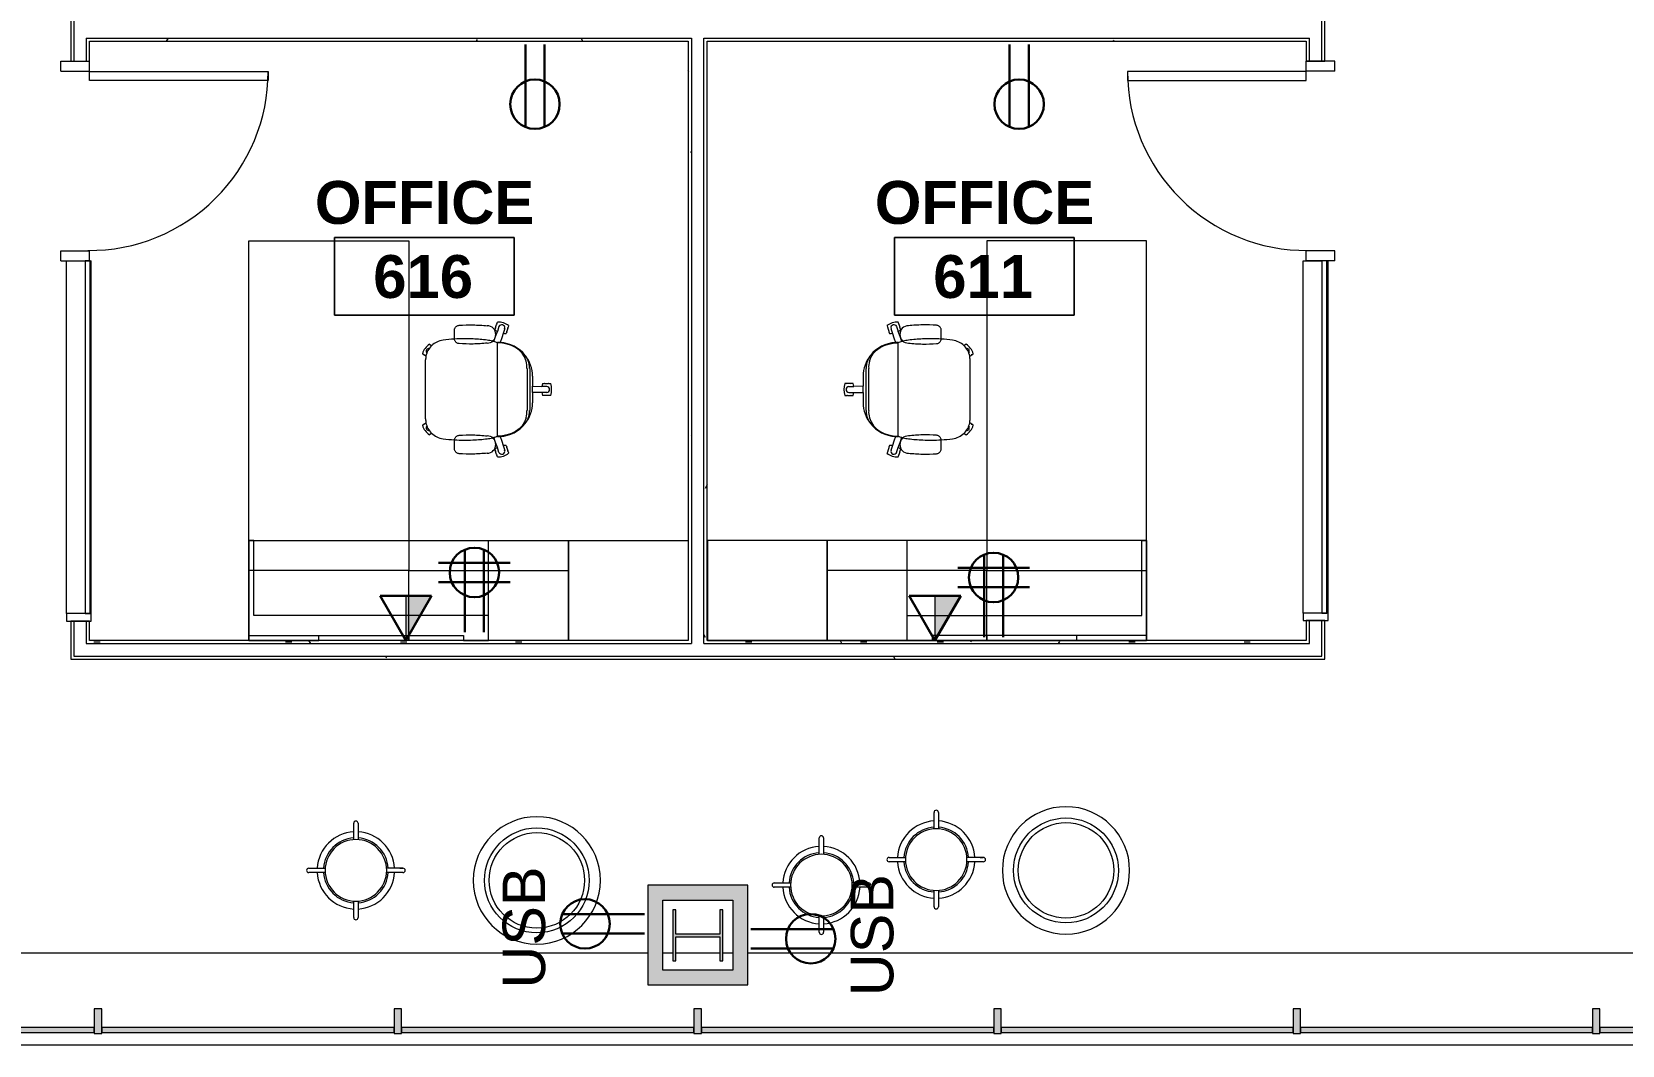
# Model space of a CAD drawing. Header units: inches. Extents: x -1180 to 2011, y -268 to 2143.
# Drawn here: x -911 to -592.4, y 717.9 to 920.9 of the extents above; entities that cross this region are included whole.
import ezdxf

# ---------------------------------------------------------------- set-up
doc = ezdxf.new("R2010")
doc.units = ezdxf.units.IN
doc.header["$MEASUREMENT"] = 0
for name, color, linetype, lineweight in [('A-ANNO-NOTE', 131, 'Continuous', 13), ('A-AREA-IDEN', 2, 'Continuous', 9), ('A-DOOR', 31, 'Continuous', 13), ('A-DOOR-FRAM', 31, 'Continuous', 20), ('A-GLAZ-CURT', 52, 'Continuous', 9), ('A-GLAZ-CWMG', 51, 'Continuous', 13), ('A-WALL', 113, 'Continuous', 13), ('A-WALL-PATT', 111, 'Continuous', 13), ('I-FURN', 30, 'Continuous', 9), ('I-WALL', 2, 'Continuous', 13), ('S-COLS', 52, 'Continuous', 13)]:
    doc.layers.add(name, color=color, linetype=linetype, lineweight=lineweight)
doc.styles.add('Swis721 Lt BT', font='swissl.ttf', dxfattribs={"height": 8.514638})
doc.styles.add('Swis721 Lt BT_B', font='', dxfattribs={"height": 8.583975})
doc.styles.get('Swis721 Lt BT_B').set_extended_font_data('Swis721 Lt BT', bold=True)
pattern_1 = [(0, (0, 0), (30.72, 7.68), [1.267, -21.773, 1.267, -21.773, -122.88]), (0, (0, 0), (30.72, 7.68), [-46.08, 1.267, -44.813, 1.267, -21.773, -53.76]), (0, (0, 0), (30.72, 7.68), [-115.2, 1.267, -14.093, 1.267, -37.133]), (120, (11.52, 3.84), (-22.011075, 22.7643), [1.267, -21.773, 1.267, -21.773, -122.88]), (120, (11.52, 3.84), (-22.011075, 22.7643), [-46.08, 1.267, -44.813, 1.267, -21.773, -53.76]), (120, (11.52, 3.84), (-22.011075, 22.7643), [-115.2, 1.267, -14.093, 1.267, -37.133]), (240, (15.36, 19.2), (-8.708925, -30.4443), [1.267, -21.773, 1.267, -21.773, -122.88]), (240, (15.36, 19.2), (-8.708925, -30.4443), [-46.08, 1.267, -44.813, 1.267, -21.773, -53.76]), (240, (15.36, 19.2), (-8.708925, -30.4443), [-115.2, 1.267, -14.093, 1.267, -37.133])]

# ---------------------------------------------------------------- blocks, each defined once
blk = doc.blocks.new('HP-Bearing Pile-Column - HP10X57-5580024-6TH FLOOR POWER _ SIGNAL')
at = {"layer": 'S-COLS', "lineweight": 9}
blk.add_hatch(color=7, dxfattribs=at).paths.add_polyline_path([(-5.1, 5), (-5.1, 4.435), (-0.2825, 4.435), (-0.2825, -4.435), (-5.1, -4.435), (-5.1, -5), (5.1, -5), (5.1, -4.435), (0.2825, -4.435), (0.2825, 4.435), (5.1, 4.435), (5.1, 5), (-4.9623, 5)], flags=0)
at = {"layer": 'S-COLS', "color": 8, "lineweight": 20}
for p, q in [((5.1, 5), (-5.1, 5)), ((-5.1, 5), (-5.1, 4.435)), ((-5.1, 4.435), (-0.2825, 4.435)), ((-0.2825, 4.435), (-0.2825, -4.435)), ((0.2825, -4.435), (0.2825, 4.435)), ((0.2825, 4.435), (5.1, 4.435)), ((5.1, 4.435), (5.1, 5)), ((-0.2825, -4.435), (-5.1, -4.435)), ((-5.1, -4.435), (-5.1, -5)), ((-5.1, -5), (5.1, -5)), ((5.1, -4.435), (0.2825, -4.435)), ((5.1, -5), (5.1, -4.435))]:
    blk.add_line(p, q, dxfattribs=at)
blk = doc.blocks.new('System Panel - Glazed-5268264-6TH FLOOR POWER _ SIGNAL')
at = {"layer": 'A-GLAZ-CURT'}
blk.add_hatch(color=7, dxfattribs=at).paths.add_polyline_path([(28.04, 1.75), (-29.22, 1.75), (-29.22, 0.75), (29.22, 0.75), (29.22, 1.75)], flags=0)
at = {"layer": 'A-GLAZ-CURT', "color": 8, "lineweight": 20}
for p, q in [((29.22, 1.75), (-29.22, 1.75)), ((-29.22, 1.75), (-29.22, 0.75)), ((-29.22, 0.75), (29.22, 0.75)), ((29.22, 0.75), (29.22, 1.75))]:
    blk.add_line(p, q, dxfattribs=at)
blk = doc.blocks.new('System Panel - Glazed-5268265-6TH FLOOR POWER _ SIGNAL')
at = {"layer": 'A-GLAZ-CURT'}
blk.add_hatch(color=7, dxfattribs=at).paths.add_polyline_path([(-29.28, 1.75), (-29.28, 0.75), (29.28, 0.75), (29.28, 1.75)], flags=0)
at = {"layer": 'A-GLAZ-CURT', "color": 8, "lineweight": 20}
for p, q in [((29.28, 1.75), (-29.28, 1.75)), ((-29.28, 1.75), (-29.28, 0.75)), ((-29.28, 0.75), (29.28, 0.75)), ((29.28, 0.75), (29.28, 1.75))]:
    blk.add_line(p, q, dxfattribs=at)
blk = doc.blocks.new('System Panel - Glazed-5268266-6TH FLOOR POWER _ SIGNAL')
at = {"layer": 'A-GLAZ-CURT'}
blk.add_hatch(color=7, dxfattribs=at).paths.add_polyline_path([(-29.28, 1.75), (-29.28, 0.75), (29.28, 0.75), (29.28, 1.75), (-23.07, 1.75)], flags=0)
at = {"layer": 'A-GLAZ-CURT', "color": 8, "lineweight": 20}
for p, q in [((29.28, 1.75), (-29.28, 1.75)), ((-29.28, 1.75), (-29.28, 0.75)), ((-29.28, 0.75), (29.28, 0.75)), ((29.28, 0.75), (29.28, 1.75))]:
    blk.add_line(p, q, dxfattribs=at)
blk = doc.blocks.new('System Panel - Glazed-5268267-6TH FLOOR POWER _ SIGNAL')
at = {"layer": 'A-GLAZ-CURT'}
blk.add_hatch(color=7, dxfattribs=at).paths.add_polyline_path([(-29.23, 1.75), (-29.23, 0.75), (29.23, 0.75), (29.23, 1.75)], flags=0)
at = {"layer": 'A-GLAZ-CURT', "color": 8, "lineweight": 20}
for p, q in [((29.23, 1.75), (-29.23, 1.75)), ((-29.23, 1.75), (-29.23, 0.75)), ((-29.23, 0.75), (29.23, 0.75)), ((29.23, 0.75), (29.23, 1.75))]:
    blk.add_line(p, q, dxfattribs=at)
blk = doc.blocks.new('Rectangular Mullion - 1_5_ x 2_5_ rectangular-5268262-6TH FLOOR POWER _ SIGNAL')
at = {"layer": 'A-GLAZ-CWMG', "lineweight": 9}
blk.add_hatch(color=7, dxfattribs=at).paths.add_polyline_path([(0.75, -2), (-0.75, -2), (-0.75, 3), (0.75, 3), (0.75, -1.75)], flags=0)
at = {"layer": 'A-GLAZ-CWMG', "color": 8, "lineweight": 20}
for p, q in [((-0.75, 3), (0.75, 3)), ((-0.75, -2), (-0.75, 3)), ((0.75, 3), (0.75, -2)), ((0.75, -2), (-0.75, -2))]:
    blk.add_line(p, q, dxfattribs=at)
blk = doc.blocks.new('System Panel - Glazed-5268268-6TH FLOOR POWER _ SIGNAL')
at = {"layer": 'A-GLAZ-CURT'}
blk.add_hatch(color=7, dxfattribs=at).paths.add_polyline_path([(-29.25, 1.75), (-29.25, 0.75), (29.25, 0.75), (29.25, 1.75)], flags=0)
at = {"layer": 'A-GLAZ-CURT', "color": 8, "lineweight": 20}
for p, q in [((29.25, 1.75), (-29.25, 1.75)), ((-29.25, 1.75), (-29.25, 0.75)), ((-29.25, 0.75), (29.25, 0.75)), ((29.25, 0.75), (29.25, 1.75))]:
    blk.add_line(p, q, dxfattribs=at)
blk = doc.blocks.new('Seating-Small-Teknion-STBB_Qui-R2014 - Small-5047714-6TH FLOOR POWER _ SIGNAL')
at = {"layer": 'I-FURN'}
for radius in [10.5, 9.56]:
    blk.add_circle((0, 0), radius, dxfattribs=at)
for start, end in [(360, 180), (180, 360)]:
    blk.add_arc((0, 0), 12.75, start, end, dxfattribs=at)
blk = doc.blocks.new('Single Flush - OTJ_SOLIDFLUSH_ALUM-5011040-6TH FLOOR POWER _ SIGNAL')
at = {"layer": 'A-DOOR', "lineweight": 20}
for p, q in [((16.15625, -1.875), (17.90625, -1.875)), ((16.15625, -37.6875), (16.15625, -1.875)), ((17.90625, -1.875), (17.90625, -37.6875)), ((17.90625, -37.6875), (16.15625, -37.6875))]:
    blk.add_line(p, q, dxfattribs=at)
at = {"layer": 'A-DOOR', "lineweight": 9}
blk.add_arc((17.90625, -1.875), 35.8125, 179.5, 270, dxfattribs=at)
at = {"layer": 'A-DOOR-FRAM'}
for p, q in [((-20, 3.875), (-20, -1.875)), ((-20, 3.875), (-18, 3.875)), ((-18, 3.875), (-18, -1.875)), ((18.000004, 3.875), (18.000004, -1.875)), ((18.000004, 3.875), (20.000004, 3.875)), ((20.000004, 3.875), (20.000004, -1.875)), ((-20, -1.875), (-18, -1.875)), ((18.000004, -1.875), (20.000004, -1.875))]:
    blk.add_line(p, q, dxfattribs=at)
blk = doc.blocks.new('Single Flush - OTJ_SOLIDFLUSH_ALUM-5015488-6TH FLOOR POWER _ SIGNAL')
at = {"layer": 'A-DOOR', "lineweight": 20}
for p, q in [((16.15625, 37.6875), (16.15625, 1.875)), ((17.90625, 37.6875), (16.15625, 37.6875)), ((17.90625, 1.875), (17.90625, 37.6875)), ((16.15625, 1.875), (17.90625, 1.875))]:
    blk.add_line(p, q, dxfattribs=at)
at = {"layer": 'A-DOOR', "lineweight": 9}
blk.add_arc((17.90625, 1.875), 35.8125, 90, 180.5, dxfattribs=at)
at = {"layer": 'A-DOOR-FRAM'}
for p, q in [((-20, -3.875), (-20, 1.875)), ((-20, 1.875), (-18, 1.875)), ((-18, -3.875), (-18, 1.875)), ((18.000004, -3.875), (18.000004, 1.875)), ((18.000004, 1.875), (20.000004, 1.875)), ((20.000004, -3.875), (20.000004, 1.875)), ((-20, -3.875), (-18, -3.875)), ((18.000004, -3.875), (20.000004, -3.875))]:
    blk.add_line(p, q, dxfattribs=at)
blk = doc.blocks.new('Table-Teknion-Credenza_Top_for_Freestanding_Storage - CJCT20064-V45-6TH FLOOR POWER _ SIGNAL')
at = {"layer": 'I-FURN'}
for p, q in [((-32, 10), (32, 10)), ((-32, -9), (-32, 10)), ((32, 10), (32, 4)), ((32, 4), (32, -10)), ((-32, -10), (-32, -9)), ((32, -10), (-15.97, -10))]:
    blk.add_line(p, q, dxfattribs=at)
blk = doc.blocks.new('Storage-Teknion-Wall_Panel_Open_Shelves - CJWO3HF1432-V29-6TH FLOOR POWER _ SIGNAL')
at = {"layer": 'I-FURN'}
for p, q in [((-16, 13), (16, 13)), ((-16, -1), (-16, 13)), ((16, 13), (16, -1)), ((16, -1), (-16, -1))]:
    blk.add_line(p, q, dxfattribs=at)
blk = doc.blocks.new('Storage-Teknion-Wall_Panel_Under_Wall_Mount_Storage_Tackable - CJWUT2HF32-V30-6TH FLOOR POWER _ SIGNAL')
at = {"layer": 'I-FURN'}
for p, q in [((-16, 1), (16, 1)), ((-16, 0), (-16, 1)), ((16, 0), (-16, 0)), ((16, 1), (16, 0))]:
    blk.add_line(p, q, dxfattribs=at)
blk = doc.blocks.new('Support-Teknion-Power_Trunk_with_End_Gable - CJPTG292048-V60-6TH FLOOR POWER _ SIGNAL')
at = {"layer": 'I-FURN'}
for p, q in [((-19, 5), (-24, 5)), ((-24, 5), (-24, 0)), ((-19, 4), (-19, 5)), ((10, 4), (-19, 4)), ((24, 5), (10, 5)), ((10, 5), (10, 4)), ((24, 4), (24, 5)), ((24, -9), (24, 4)), ((-24, 0), (-8, 0)), ((-8, 0), (23, 0)), ((23, 0), (23, -9)), ((23, -9), (23, -15)), ((24, -15), (24, -9)), ((23, -15), (24, -15))]:
    blk.add_line(p, q, dxfattribs=at)
blk = doc.blocks.new('Table-Teknion-Run_Off_Fixed_Journal_Leg - CJRF3266-5502741-6TH FLOOR POWER _ SIGNAL')
at = {"layer": 'I-FURN'}
for p, q in [((-33, 16), (33, 16)), ((-33, -16), (-33, 16)), ((33, 16), (33, -16)), ((33, -16), (-33, -16))]:
    blk.add_line(p, q, dxfattribs=at)
blk = doc.blocks.new('Storage-Teknion-Tower_Pedestal_Coat_and_Open_Shelves - CJTPF692024-5502742-6TH FLOOR POWER _ SIGNAL')
at = {"layer": 'I-FURN'}
for p, q in [((-12, 0), (12, 0)), ((-12, -20), (-12, 0)), ((12, 0), (12, -20)), ((12, -20), (-12, -20))]:
    blk.add_line(p, q, dxfattribs=at)
blk = doc.blocks.new('Chair-Teknion-Projek - No Headrest_  Fixed T-Arms-V61-6TH FLOOR POWER _ SIGNAL')
at = {"layer": 'I-FURN'}
for p, q in [((-8.86, 10.18), (-9.08, 10.49)), ((-8.76, 10.04), (-8.79, 10.09)), ((-7.17, 11.87), (-6.95, 11.57)), ((-6.88, 11.48), (-6.65, 11.17)), ((-5.91, 11.24), (5.91, 11.24)), ((6.65, 11.17), (6.88, 11.48)), ((6.95, 11.57), (7.17, 11.87)), ((8.79, 10.09), (8.76, 10.04)), ((9.08, 10.49), (8.86, 10.18)), ((-11.87, 5.48), (-11.02, 5.48)), ((-11.02, 5.48), (-10.17, 5.48)), ((10.17, 5.48), (11.02, 5.48)), ((11.02, 5.48), (11.87, 5.48)), ((-13.51, -3.15), (-13.15, -3.03)), ((-13.04, -2.99), (-12.4, -2.79)), ((-12.59, -3.46), (-11.62, -3.13)), ((-12.29, -2.75), (-11.93, -2.64)), ((-9.39, -3.16), (9.39, -3.16)), ((12.59, -3.46), (11.62, -3.13)), ((11.93, -2.64), (12.29, -2.75)), ((12.4, -2.79), (13.04, -2.99)), ((13.15, -3.03), (13.51, -3.15)), ((-12.42, -5.28), (-12.78, -5.39)), ((-11.67, -5.03), (-12.31, -5.24)), ((-11.24, -4.3), (-12.21, -4.6)), ((-11.2, -4.88), (-11.56, -5)), ((11.56, -5), (11.2, -4.88)), ((12.22, -4.6), (11.24, -4.3)), ((12.31, -5.24), (11.67, -5.03)), ((12.78, -5.39), (12.42, -5.28)), ((4.23, -9.07), (-4.23, -9.07)), ((4.23, -9.61), (-4.23, -9.61)), ((-0.63, -10.17), (-2.65, -10.17)), ((-1.18, -12.54), (-1.18, -12.17)), ((-1.18, -13.33), (-1.18, -12.66)), ((-0.61, -12.02), (-0.63, -10.17)), ((-0.63, -10.17), (0.64, -10.17)), ((-0.6, -13.04), (-0.61, -12.02)), ((0.6, -13.04), (0.61, -12.02)), ((0.64, -10.17), (0.61, -12.02)), ((2.65, -10.17), (0.64, -10.17)), ((1.18, -12.17), (1.18, -12.54)), ((1.18, -12.66), (1.18, -13.33)), ((-1.18, -13.82), (-1.18, -13.45)), ((1.18, -13.45), (1.18, -13.82))]:
    blk.add_line(p, q, dxfattribs=at)
at = {"layer": 'I-FURN', "flags": 128}
for points in [[(-11.62, -3.13), (-10.6, -2.79), (-9.58, -2.44)], [(9.58, -2.44), (10.6, -2.79), (11.62, -3.13)], [(-9.39, -3.72), (-10.32, -4.01), (-11.24, -4.3)], [(11.24, -4.3), (10.32, -4.01), (9.39, -3.72)]]:
    blk.add_lwpolyline(points, dxfattribs=at)
at = {"layer": 'I-FURN'}
for centre, radius, start, end in [((-5.91, 7.24), 4, 135.4062, 172.7165), ((-6.1, 8.39), 3.64, 107.0766, 144.9234), ((-8.81, 10.22), 0.062, 216, 291.4949), ((-8.74, 10.12), 0.062, 140.5051, 216), ((-5.91, 7.24), 4, 100.7159, 135.4062), ((-7.64, 10.51), 0.6, 53.6044, 182.0177), ((-7, 11.54), 0.062, 320.5051, 36), ((-6.93, 11.44), 0.062, 36, 111.4949), ((-5.91, 7.24), 4, 90, 100.7159), ((5.91, 7.24), 4, 79.2841, 90), ((5.91, 7.24), 4, 44.5938, 79.2841), ((6.93, 11.44), 0.062, 68.5051, 144), ((7, 11.54), 0.062, 144, 219.4949), ((6.1, 8.39), 3.64, 35.0766, 72.9234), ((7.64, 10.51), 0.6, 357.9823, 126.3956), ((5.91, 7.24), 4, 7.2835, 44.5938), ((8.81, 10.22), 0.062, 248.5051, 324), ((8.74, 10.12), 0.062, 324, 39.4949), ((24.63, 3.33), 34.78, 172.7165, 176.4781), ((-24.63, 3.33), 34.78, 3.5219, 7.2835), ((24.63, 3.33), 34.78, 176.4781, 182.5921), ((-24.63, 3.33), 34.78, 357.4079, 3.5219), ((24.25, 3.32), 34.4, 182.6596, 187.3663), ((-24.25, 3.32), 34.4, 352.6337, 357.3404), ((-9.87, -3.21), 3.64, 179.0766, 216.9234), ((-13.13, -3.09), 0.062, 32.5051, 108), ((-13.02, -3.05), 0.062, 108, 183.4949), ((-11.07, -1.13), 1.68, 178.9486, 271.7629), ((-12.38, -2.85), 0.062, 32.5051, 108), ((-12.27, -2.81), 0.062, 108, 183.4949), ((-14.86, -4.83), 3.65, 27.6577, 36.875), ((-10.97, -1.13), 1.68, 268.2371, 1.0513), ((-1.73, -0.04), 8.21, 187.3674, 194.9992), ((-1.73, -0.04), 8.21, 194.9992, 196.9886), ((-5.24, -1.24), 4.5, 195.45, 205.2697), ((-3.3, -3.44), 6.1, 177.3817, 182.6183), ((10.97, -1.13), 1.68, 178.9487, 271.7629), ((5.25, -1.25), 4.49, 334.7208, 344.5595), ((2.64, -3.42), 6.76, 357.298, 2.149), ((1.73, -0.04), 8.21, 343.0114, 345.0008), ((1.73, -0.04), 8.21, 345.0008, 352.6326), ((11.07, -1.13), 1.68, 268.2371, 1.0514), ((14.86, -4.83), 3.65, 143.125, 152.3423), ((12.27, -2.81), 0.062, 356.5051, 72), ((12.38, -2.85), 0.062, 72, 147.4949), ((9.87, -3.21), 3.64, 323.0766, 0.9234), ((13.02, -3.05), 0.062, 356.5051, 72), ((13.13, -3.09), 0.062, 72, 147.4949), ((-12.36, -4.01), 0.6, 112.6052, 284.2997), ((-12.44, -5.22), 0.062, 288, 3.4949), ((-12.33, -5.18), 0.062, 212.5051, 288), ((-11.69, -4.98), 0.062, 288, 3.4949), ((-11.58, -4.94), 0.062, 212.5051, 288), ((-14.86, -4.83), 3.65, 359.125, 8.3423), ((-2.64, -3.42), 6.76, 182.5778, 231.7498), ((2.64, -3.42), 6.76, 308.2502, 357.4222), ((14.86, -4.83), 3.65, 171.6577, 180.875), ((11.58, -4.94), 0.062, 252, 327.4949), ((11.69, -4.98), 0.062, 176.5051, 252), ((12.36, -4.01), 0.6, 256.6052, 67.3948), ((12.33, -5.18), 0.062, 252, 327.4949), ((12.44, -5.22), 0.062, 176.5051, 252), ((-2.65, -3.42), 6.75, 231.7498, 270), ((-4.23, -5.34), 4.26, 232.4396, 249.1668), ((-4.23, -5.34), 4.26, 249.1668, 270), ((-4.46, -4.82), 4.25, 253.6072, 273.1858), ((2.65, -3.42), 6.75, 270, 308.2502), ((4.46, -4.82), 4.25, 266.8142, 286.3928), ((4.23, -5.34), 4.26, 270, 290.8332), ((4.23, -5.34), 4.26, 290.8332, 307.5604), ((0, -15.62), 3.65, 99.6577, 108.875), ((-1.12, -12.54), 0.062, 180, 255.4949), ((-1.12, -12.66), 0.062, 104.5051, 180), ((0, -15.62), 3.65, 71.125, 80.3423), ((1.12, -12.54), 0.062, 284.5051, 0), ((1.12, -12.66), 0.062, 360, 75.4949), ((-1.12, -13.33), 0.062, 180, 255.4949), ((-1.12, -13.45), 0.062, 104.5051, 180), ((0, -10.37), 3.64, 251.0766, 288.9234), ((0, -12.99), 0.6, 184.6052, 355.3948), ((1.12, -13.33), 0.062, 284.5051, 360), ((1.12, -13.45), 0.062, 360, 75.4949)]:
    blk.add_arc(centre, radius, start, end, dxfattribs=at)
for points in [[(-12.75, -1.09), (-12.85, -0.16), (-12.97, 1.72), (-12.93, 3.6), (-12.86, 4.54)], [(-12.86, 4.54), (-12.85, 4.63), (-12.82, 4.79), (-12.71, 5.02), (-12.55, 5.21), (-12.35, 5.36), (-12.12, 5.46), (-11.95, 5.48), (-11.87, 5.48)], [(-10.17, 5.48), (-10.08, 5.48), (-9.92, 5.46), (-9.68, 5.36), (-9.48, 5.21), (-9.32, 5.02), (-9.21, 4.79), (-9.18, 4.63), (-9.18, 4.54)], [(-9.18, 4.54), (-9.11, 3.6), (-9.06, 1.72), (-9.18, -0.16), (-9.29, -1.09)], [(9.29, -1.09), (9.18, -0.16), (9.06, 1.72), (9.11, 3.6), (9.18, 4.54)], [(9.18, 4.54), (9.18, 4.63), (9.21, 4.79), (9.32, 5.02), (9.48, 5.21), (9.68, 5.36), (9.92, 5.46), (10.08, 5.48), (10.17, 5.48)], [(11.87, 5.48), (11.95, 5.48), (12.12, 5.46), (12.35, 5.36), (12.55, 5.21), (12.71, 5.02), (12.82, 4.79), (12.85, 4.63), (12.86, 4.54)], [(12.86, 4.54), (12.93, 3.6), (12.97, 1.72), (12.85, -0.16), (12.75, -1.09)], [(-5.66, -8.9), (-8.07, -8.21), (-9.33, -5.79), (-9.33, -3.16)], [(5.66, -8.9), (8.07, -8.21), (9.33, -5.79), (9.33, -3.16)]]:
    blk.add_open_spline(points, degree=3, dxfattribs=at)
blk = doc.blocks.new('Storage-Teknion-Pedestal_Unfinished_Top_2_High - CJPCSB2016-V33-6TH FLOOR POWER _ SIGNAL')
at = {"layer": 'I-FURN'}
for p, q in [((-8, 0), (8, 0)), ((-8, -6), (-8, 0)), ((8, 0), (8, -6)), ((-8, -20), (-8, -6)), ((8, -6), (8, -20)), ((8, -20), (-8, -20))]:
    blk.add_line(p, q, dxfattribs=at)
blk = doc.blocks.new('Table-Teknion-Credenza_Top_for_Freestanding_Storage - CJCT20064-5487135-6TH FLOOR POWER _ SIGNAL')
at = {"layer": 'I-FURN'}
for p, q in [((32, 10), (-32, 10)), ((-32, 10), (-32, 9)), ((32, -4), (32, 10)), ((-32, 9), (-32, -10)), ((32, -10), (32, -4)), ((-32, -10), (32, -10))]:
    blk.add_line(p, q, dxfattribs=at)
blk = doc.blocks.new('Storage-Teknion-Wall_Panel_Open_Shelves - CJWO3HF1432-5487147-6TH FLOOR POWER _ SIGNAL')
at = {"layer": 'I-FURN'}
for p, q in [((16, 1), (-16, 1)), ((-16, 1), (-16, -13)), ((16, -13), (16, 1)), ((-16, -13), (16, -13))]:
    blk.add_line(p, q, dxfattribs=at)
blk = doc.blocks.new('Storage-Teknion-Wall_Panel_Under_Wall_Mount_Storage_Tackable - CJWUT2HF32-5487149-6TH FLOOR POWER _ SIGNAL')
at = {"layer": 'I-FURN'}
for p, q in [((16, 0), (-16, 0)), ((-16, 0), (-16, -1)), ((-16, -1), (16, -1)), ((16, -1), (16, 0))]:
    blk.add_line(p, q, dxfattribs=at)
blk = doc.blocks.new('Support-Teknion-Power_Trunk_with_End_Gable - CJPTG292048-5487975-6TH FLOOR POWER _ SIGNAL')
at = {"layer": 'I-FURN'}
for p, q in [((23, 15), (24, 15)), ((23, 9), (23, 15)), ((24, 15), (24, 9)), ((23, 0), (23, 9)), ((24, 9), (24, -4)), ((-24, 0), (-8, 0)), ((-24, -5), (-24, 0)), ((-8, 0), (23, 0)), ((-19, -5), (-24, -5)), ((-19, -4), (-19, -5)), ((10, -4), (-19, -4)), ((10, -5), (10, -4)), ((24, -5), (10, -5)), ((24, -4), (24, -5))]:
    blk.add_line(p, q, dxfattribs=at)
blk = doc.blocks.new('Table-Teknion-Run_Off_Fixed_Journal_Leg - CJRF3266-5487157-6TH FLOOR POWER _ SIGNAL')
at = {"layer": 'I-FURN'}
for p, q in [((33, 16), (-33, 16)), ((-33, 16), (-33, -16)), ((33, -16), (33, 16)), ((-33, -16), (33, -16))]:
    blk.add_line(p, q, dxfattribs=at)
blk = doc.blocks.new('Storage-Teknion-Tower_Pedestal_Coat_and_Open_Shelves - CJTPF692024-5487170-6TH FLOOR POWER _ SIGNAL')
at = {"layer": 'I-FURN'}
for p, q in [((12, 20), (-12, 20)), ((-12, 20), (-12, 0)), ((12, 0), (12, 20)), ((-12, 0), (12, 0))]:
    blk.add_line(p, q, dxfattribs=at)
blk = doc.blocks.new('Chair-Teknion-Projek - No Headrest_  Fixed T-Arms-5429065-6TH FLOOR POWER _ SIGNAL')
at = {"layer": 'I-FURN'}
for p, q in [((-1.18, 13.82), (-1.18, 13.45)), ((-1.18, 13.33), (-1.18, 12.66)), ((-0.6, 13.04), (-0.61, 12.02)), ((0.6, 13.04), (0.61, 12.02)), ((1.18, 13.45), (1.18, 13.82)), ((1.18, 12.66), (1.18, 13.33)), ((4.23, 9.61), (-4.23, 9.61)), ((-0.63, 10.17), (-2.65, 10.17)), ((-1.18, 12.54), (-1.18, 12.17)), ((-0.61, 12.02), (-0.63, 10.17)), ((-0.63, 10.17), (0.64, 10.17)), ((0.64, 10.17), (0.61, 12.02)), ((2.65, 10.17), (0.64, 10.17)), ((1.18, 12.17), (1.18, 12.54)), ((4.23, 9.07), (-4.23, 9.07)), ((-12.42, 5.28), (-12.78, 5.39)), ((-12.59, 3.46), (-11.62, 3.13)), ((-11.67, 5.03), (-12.31, 5.24)), ((-11.24, 4.3), (-12.21, 4.6)), ((-11.2, 4.88), (-11.56, 5)), ((11.56, 5), (11.2, 4.88)), ((12.22, 4.6), (11.24, 4.3)), ((12.59, 3.46), (11.62, 3.13)), ((12.31, 5.24), (11.67, 5.03)), ((12.78, 5.39), (12.42, 5.28)), ((-13.51, 3.15), (-13.15, 3.03)), ((-13.04, 2.99), (-12.4, 2.79)), ((-12.29, 2.75), (-11.93, 2.64)), ((-9.39, 3.16), (9.39, 3.16)), ((11.93, 2.64), (12.29, 2.75)), ((12.4, 2.79), (13.04, 2.99)), ((13.15, 3.03), (13.51, 3.15)), ((-11.87, -5.48), (-11.02, -5.48)), ((-11.02, -5.48), (-10.17, -5.48)), ((10.17, -5.48), (11.02, -5.48)), ((11.02, -5.48), (11.87, -5.48)), ((-8.86, -10.18), (-9.08, -10.49)), ((-8.76, -10.04), (-8.79, -10.09)), ((-7.17, -11.87), (-6.95, -11.57)), ((-6.88, -11.48), (-6.65, -11.17)), ((-5.91, -11.24), (5.91, -11.24)), ((6.65, -11.17), (6.88, -11.48)), ((6.95, -11.57), (7.17, -11.87)), ((8.79, -10.09), (8.76, -10.04)), ((9.08, -10.49), (8.86, -10.18))]:
    blk.add_line(p, q, dxfattribs=at)
at = {"layer": 'I-FURN', "flags": 128}
for points in [[(-9.39, 3.72), (-10.32, 4.01), (-11.24, 4.3)], [(11.24, 4.3), (10.32, 4.01), (9.39, 3.72)], [(-11.62, 3.13), (-10.6, 2.79), (-9.58, 2.44)], [(9.58, 2.44), (10.6, 2.79), (11.62, 3.13)]]:
    blk.add_lwpolyline(points, dxfattribs=at)
at = {"layer": 'I-FURN'}
for centre, radius, start, end in [((0, 10.37), 3.64, 71.0766, 108.9234), ((-1.12, 13.45), 0.062, 180, 255.4949), ((-1.12, 13.33), 0.062, 104.5051, 180), ((0, 12.99), 0.6, 4.6052, 175.3948), ((1.12, 13.45), 0.062, 284.5051, 0), ((1.12, 13.33), 0.062, 0, 75.4949), ((-2.65, 3.42), 6.75, 90, 128.2502), ((-4.23, 5.34), 4.26, 90, 110.8332), ((-1.12, 12.66), 0.062, 180, 255.4949), ((-1.12, 12.54), 0.062, 104.5051, 180), ((0, 15.62), 3.65, 251.125, 260.3423), ((0, 15.62), 3.65, 279.6577, 288.875), ((1.12, 12.66), 0.062, 284.5051, 0), ((1.12, 12.54), 0.062, 360, 75.4949), ((2.65, 3.42), 6.75, 51.7498, 90), ((4.23, 5.34), 4.26, 69.1668, 90), ((-2.64, 3.42), 6.76, 128.2502, 177.4222), ((-4.23, 5.34), 4.26, 110.8332, 127.5604), ((-4.46, 4.82), 4.25, 86.8142, 106.3928), ((4.46, 4.82), 4.25, 73.6072, 93.1858), ((4.23, 5.34), 4.26, 52.4396, 69.1668), ((2.64, 3.42), 6.76, 2.5778, 51.7498), ((-9.87, 3.21), 3.64, 143.0766, 180.9234), ((-12.36, 4.01), 0.6, 75.7003, 247.3948), ((-12.44, 5.22), 0.062, 356.5051, 72), ((-12.33, 5.18), 0.062, 72, 147.4949), ((-11.69, 4.98), 0.062, 356.5051, 72), ((-11.58, 4.94), 0.062, 72, 147.4949), ((-14.86, 4.83), 3.65, 351.6577, 0.875), ((-3.3, 3.44), 6.1, 177.3817, 182.6183), ((2.64, 3.42), 6.76, 357.851, 2.702), ((14.86, 4.83), 3.65, 179.125, 188.3423), ((11.58, 4.94), 0.062, 32.5051, 108), ((11.69, 4.98), 0.062, 108, 183.4949), ((12.36, 4.01), 0.6, 292.6052, 103.3948), ((12.33, 5.18), 0.062, 32.5051, 108), ((12.44, 5.22), 0.062, 108, 183.4949), ((9.87, 3.21), 3.64, 359.0766, 36.9234), ((-13.13, 3.09), 0.062, 252, 327.4949), ((-13.02, 3.05), 0.062, 176.5051, 252), ((-11.07, 1.13), 1.68, 88.2371, 181.0514), ((-12.38, 2.85), 0.062, 252, 327.4949), ((-12.27, 2.81), 0.062, 176.5051, 252), ((-14.86, 4.83), 3.65, 323.125, 332.3423), ((-10.97, 1.13), 1.68, 358.9487, 91.7629), ((24.25, -3.32), 34.4, 172.6337, 177.3404), ((-1.73, 0.04), 8.21, 165.0008, 172.6326), ((-1.73, 0.04), 8.21, 163.0114, 165.0008), ((-5.24, 1.24), 4.5, 154.7303, 164.55), ((10.97, 1.13), 1.68, 88.2371, 181.0513), ((5.25, 1.25), 4.49, 15.4405, 25.2792), ((1.73, 0.04), 8.21, 14.9992, 16.9886), ((1.73, 0.04), 8.21, 7.3674, 14.9992), ((-24.25, -3.32), 34.4, 2.6596, 7.3663), ((11.07, 1.13), 1.68, 358.9486, 91.7629), ((14.86, 4.83), 3.65, 207.6577, 216.875), ((12.27, 2.81), 0.062, 288, 3.4949), ((12.38, 2.85), 0.062, 212.5051, 288), ((13.02, 3.05), 0.062, 288, 3.4949), ((13.13, 3.09), 0.062, 212.5051, 288), ((24.63, -3.33), 34.78, 177.4079, 183.5219), ((-24.63, -3.33), 34.78, 356.4781, 2.5921), ((24.63, -3.33), 34.78, 183.5219, 187.2835), ((-24.63, -3.33), 34.78, 352.7165, 356.4781), ((-5.91, -7.24), 4, 187.2835, 224.5938), ((5.91, -7.24), 4, 315.4062, 352.7165), ((-6.1, -8.39), 3.64, 215.0766, 252.9234), ((-8.81, -10.22), 0.062, 68.5051, 144), ((-8.74, -10.12), 0.062, 144, 219.4949), ((-5.91, -7.24), 4, 224.5938, 259.2841), ((-7.64, -10.51), 0.6, 177.9823, 306.3956), ((-6.93, -11.44), 0.062, 248.5051, 324), ((-7, -11.54), 0.062, 324, 39.4949), ((-5.91, -7.24), 4, 259.2841, 270), ((5.91, -7.24), 4, 270, 280.7159), ((5.91, -7.24), 4, 280.7159, 315.4062), ((6.93, -11.44), 0.062, 216, 291.4949), ((7, -11.54), 0.062, 140.5051, 216), ((6.1, -8.39), 3.64, 287.0766, 324.9234), ((7.64, -10.51), 0.6, 233.6044, 2.0177), ((8.74, -10.12), 0.062, 320.5051, 36), ((8.81, -10.22), 0.062, 36, 111.4949)]:
    blk.add_arc(centre, radius, start, end, dxfattribs=at)
for points in [[(-5.66, 8.9), (-8.07, 8.21), (-9.33, 5.79), (-9.33, 3.16)], [(5.66, 8.9), (8.07, 8.21), (9.33, 5.79), (9.33, 3.16)], [(-12.75, 1.09), (-12.85, 0.16), (-12.97, -1.72), (-12.93, -3.6), (-12.86, -4.54)], [(-9.18, -4.54), (-9.11, -3.6), (-9.06, -1.72), (-9.18, 0.16), (-9.29, 1.09)], [(9.29, 1.09), (9.18, 0.16), (9.06, -1.72), (9.11, -3.6), (9.18, -4.54)], [(12.86, -4.54), (12.93, -3.6), (12.97, -1.72), (12.85, 0.16), (12.75, 1.09)], [(-12.86, -4.54), (-12.85, -4.63), (-12.82, -4.79), (-12.71, -5.02), (-12.55, -5.21), (-12.35, -5.36), (-12.12, -5.46), (-11.95, -5.48), (-11.87, -5.48)], [(-10.17, -5.48), (-10.08, -5.48), (-9.92, -5.46), (-9.68, -5.36), (-9.48, -5.21), (-9.32, -5.02), (-9.21, -4.79), (-9.18, -4.63), (-9.18, -4.54)], [(9.18, -4.54), (9.18, -4.63), (9.21, -4.79), (9.32, -5.02), (9.48, -5.21), (9.68, -5.36), (9.92, -5.46), (10.08, -5.48), (10.17, -5.48)], [(11.87, -5.48), (11.95, -5.48), (12.12, -5.46), (12.35, -5.36), (12.55, -5.21), (12.71, -5.02), (12.82, -4.79), (12.85, -4.63), (12.86, -4.54)]]:
    blk.add_open_spline(points, degree=3, dxfattribs=at)
blk = doc.blocks.new('Storage-Teknion-Pedestal_Unfinished_Top_2_High - CJPCSB2016-5487284-6TH FLOOR POWER _ SIGNAL')
at = {"layer": 'I-FURN'}
for p, q in [((8, 20), (-8, 20)), ((-8, 20), (-8, 6)), ((8, 6), (8, 20)), ((-8, 6), (-8, 0)), ((8, 0), (8, 6)), ((-8, 0), (8, 0))]:
    blk.add_line(p, q, dxfattribs=at)
blk = doc.blocks.new('HermanMiller_Collection_Deja-VuStool - High Hght-5363876-6TH FLOOR POWER _ SIGNAL')
at = {"layer": 'I-FURN'}
for p, q in [((-0.44, 6.15), (-0.44, 9.44)), ((0.44, 9.44), (0.44, 6.15)), ((-9.44, 0.44), (-6.15, 0.44)), ((9.44, 0.44), (6.15, 0.44)), ((8.82, 0.44), (9.44, 0.44)), ((-6.15, -0.44), (-9.44, -0.44)), ((9.44, -0.44), (6.15, -0.44)), ((9.44, -0.44), (8.82, -0.44)), ((-0.44, -9.44), (-0.44, -6.15)), ((0.44, -6.15), (0.44, -9.44))]:
    blk.add_line(p, q, dxfattribs=at)
for centre, radius, start, end in [((0, 9.44), 0.438, 0, 180), ((0, 0), 7.75, 93.2399, 176.7601), ((0, 0), 6.5, 93.8638, 176.1362), ((0, 0), 7.75, 3.2399, 86.7601), ((0, 0), 6.5, 3.8638, 86.1362), ((0, 0), 6.17, 90, 270), ((0, 0), 6.17, 270, 90), ((-9.44, 0), 0.438, 90, 270), ((9.44, 0), 0.438, 270, 90), ((0, 0), 7.75, 183.2399, 266.7601), ((0, 0), 6.5, 183.8638, 266.1362), ((0, 0), 7.75, 273.2399, 356.7601), ((0, 0), 6.5, 273.8638, 356.1362), ((0, -9.44), 0.438, 180, 360)]:
    blk.add_arc(centre, radius, start, end, dxfattribs=at)
blk = doc.blocks.new('System Panel - Glazed-5821685-6TH FLOOR POWER _ SIGNAL')
at = {"layer": 'A-GLAZ-CURT', "lineweight": 13}
for p, q in [((35.3125, 1.75), (-35.3125, 1.75)), ((-35.3125, 1.75), (-35.3125, 0.75)), ((-35.3125, 0.75), (35.3125, 0.75)), ((35.3125, 0.75), (35.3125, 1.75))]:
    blk.add_line(p, q, dxfattribs=at)
blk = doc.blocks.new('Rectangular Mullion - 1_5_ x 2_5_ rectangular-5821026-6TH FLOOR POWER _ SIGNAL')
at = {"layer": 'A-GLAZ-CWMG', "lineweight": 20}
for p, q in [((-1.5, 3), (0, 3)), ((-1.5, -2), (-1.5, 3)), ((0, 3), (0, -2)), ((0, -2), (-1.5, -2))]:
    blk.add_line(p, q, dxfattribs=at)
blk = doc.blocks.new('Rectangular Mullion - 1_5_ x 2_5_ rectangular-5821684-6TH FLOOR POWER _ SIGNAL')
at = {"layer": 'A-GLAZ-CWMG', "lineweight": 9}
for p, q in [((-904.05, 874.98), (-900.3, 874.98)), ((-904.05, 804.36), (-904.05, 874.98)), ((-899.3, 874.98), (-899.05, 874.98)), ((-899.05, 804.36), (-899.05, 874.98))]:
    blk.add_line(p, q, dxfattribs=at)
blk = doc.blocks.new('System Panel - Glazed-5820595-6TH FLOOR POWER _ SIGNAL')
at = {"layer": 'A-GLAZ-CURT', "lineweight": 13}
for p, q in [((35.25, 1.75), (-35.25, 1.75)), ((-35.25, 1.75), (-35.25, 0.75)), ((-35.25, 0.75), (35.25, 0.75)), ((35.25, 0.75), (35.25, 1.75))]:
    blk.add_line(p, q, dxfattribs=at)
blk = doc.blocks.new('Rectangular Mullion - 1_5_ x 2_5_ rectangular-5827913-6TH FLOOR POWER _ SIGNAL')
at = {"layer": 'A-GLAZ-CWMG', "lineweight": 9}
for p, q in [((-656.8, 1564.45), (-653.05, 1564.45)), ((-656.8, 1493.95), (-656.8, 1564.45)), ((-652.05, 1564.45), (-651.8, 1564.45)), ((-651.8, 1493.95), (-651.8, 1564.45))]:
    blk.add_line(p, q, dxfattribs=at)
blk = doc.blocks.new('Room Tag - Room Name and Number-3379422-6TH FLOOR POWER _ SIGNAL')
at = {"layer": 'A-AREA-IDEN'}
for p, q in [((-0.1881, -0.1636), (-0.1881, -0.0018)), ((-0.1881, -0.0018), (0.1869, -0.0018)), ((0.1869, -0.0018), (-0.1881, -0.0018)), ((-0.1881, -0.0018), (-0.1881, -0.1636)), ((0.1869, -0.0018), (0.1869, -0.1636)), ((0.1869, -0.1636), (0.1869, -0.0018)), ((0.1869, -0.1636), (-0.1881, -0.1636)), ((-0.1881, -0.1636), (0.1869, -0.1636))]:
    blk.add_line(p, q, dxfattribs=at)

msp = doc.modelspace()

# ---------------------------------------------------------------- hatches: boundary and pattern name
at = {"layer": 'A-ANNO-NOTE', "lineweight": 9}
for points in [[(-836.05, 798.98), (-830.89, 807.91), (-836.05, 807.91)], [(-730.05, 798.98), (-724.89, 807.91), (-730.05, 807.91)]]:
    msp.add_hatch(color=256, dxfattribs=at).paths.add_polyline_path(points, flags=0)
at = {"layer": 'A-WALL-PATT', "lineweight": 9}
h = msp.add_hatch(dxfattribs=at)
h.set_pattern_fill('FP_1', color=256, style=0, pattern_type=2)
h.set_pattern_definition(pattern_1)
h.paths.add_polyline_path([(-779.46, 798.98), (-778.84, 798.98), (-778.84, 918.98), (-779.46, 918.98), (-779.46, 822.26)], flags=0)
h.paths.add_polyline_path([(-779.46, 922.73), (-778.84, 922.73), (-778.84, 965.1), (-779.46, 965.1), (-779.46, 946.56)], flags=0)
h = msp.add_hatch(dxfattribs=at)
h.set_pattern_fill('FP_1', color=256, style=0, pattern_type=2)
h.set_pattern_definition(pattern_1)
h.paths.add_polyline_path([(-775.71, 798.98), (-775.71, 918.98), (-776.34, 918.98), (-776.34, 798.98)], flags=0)
h.paths.add_polyline_path([(-776.34, 922.73), (-775.71, 922.73), (-775.71, 965.1), (-776.34, 965.1), (-776.34, 922.73)], flags=0)
h = msp.add_hatch(dxfattribs=at)
h.set_pattern_fill('FP_1', color=256, style=0, pattern_type=2)
h.set_pattern_definition(pattern_1)
h.paths.add_polyline_path([(-899.42, 918.98), (-778.84, 918.98), (-778.84, 919.61), (-899.42, 919.61)], flags=0)
h.paths.add_polyline_path([(-656.55, 918.98), (-655.67, 918.98), (-655.67, 919.61), (-776.34, 919.61), (-776.34, 918.98), (-656.69, 918.98)], flags=0)
h = msp.add_hatch(dxfattribs=at)
h.set_pattern_fill('FP_1', color=256, style=0, pattern_type=2)
h.set_pattern_definition(pattern_1)
h.paths.add_polyline_path([(-656.3, 798.36), (-655.05, 798.36), (-655.05, 798.98), (-776.34, 798.98), (-776.34, 798.36), (-656.69, 798.36)], flags=0)
h.paths.add_polyline_path([(-867.46, 798.36), (-778.84, 798.36), (-778.84, 798.98), (-900.05, 798.98), (-900.05, 798.36)], flags=0)
h = msp.add_hatch(dxfattribs=at)
h.set_pattern_fill('FP_1', color=256, style=0, pattern_type=2)
h.set_pattern_definition(pattern_1)
h.paths.add_polyline_path([(-652.55, 795.23), (-651.92, 795.23), (-651.92, 795.86), (-903.17, 795.84), (-903.17, 795.23), (-656.69, 795.23)], flags=0)
for points in [[(-787.55, 730), (-784.55, 730), (-784.55, 750), (-787.55, 750), (-787.55, 736.45)], [(-770.55, 747), (-767.55, 747), (-767.55, 750), (-784.55, 750), (-784.55, 747)], [(-767.55, 730), (-767.55, 747), (-770.55, 747), (-770.55, 730)], [(-778.34, 730), (-770.55, 730), (-770.55, 733), (-784.55, 733), (-784.55, 730)]]:
    msp.add_hatch(color=7, dxfattribs=at).paths.add_polyline_path(points, flags=0)

# ---------------------------------------------------------------- linework, layer by layer
at = {"layer": 'A-ANNO-NOTE', "lineweight": 30}
for p, q in [((-812.09, 918.33), (-812.09, 901.8)), ((-808.26, 918.33), (-808.26, 901.8)), ((-715.09, 918.33), (-715.09, 901.8)), ((-711.26, 918.33), (-711.26, 901.8)), ((-824.22, 800.63), (-824.22, 817.16)), ((-820.39, 800.63), (-820.39, 817.16)), ((-720.22, 799.63), (-720.22, 816.16)), ((-716.39, 799.63), (-716.39, 816.16)), ((-829.48, 814.51), (-815.13, 814.51)), ((-725.48, 813.51), (-711.13, 813.51)), ((-829.48, 810.68), (-815.13, 810.68)), ((-725.48, 809.68), (-711.13, 809.68)), ((-836.05, 798.98), (-841.21, 807.91)), ((-841.21, 807.91), (-830.89, 807.91)), ((-836.05, 798.98), (-830.89, 807.91)), ((-730.05, 798.98), (-735.21, 807.91)), ((-735.21, 807.91), (-724.89, 807.91)), ((-730.05, 798.98), (-724.89, 807.91)), ((-788.2, 744.16), (-804.73, 744.16)), ((-788.2, 740.33), (-804.73, 740.33)), ((-766.9, 741.17), (-750.37, 741.17)), ((-766.9, 737.34), (-750.37, 737.34))]:
    msp.add_line(p, q, dxfattribs=at)
at = {"layer": 'A-ANNO-NOTE', "lineweight": 9}
for p, q in [((-836.05, 798.98), (-830.89, 807.91)), ((-830.89, 807.91), (-836.05, 807.91)), ((-836.05, 807.91), (-836.05, 798.98)), ((-730.05, 798.98), (-724.89, 807.91)), ((-724.89, 807.91), (-730.05, 807.91)), ((-730.05, 807.91), (-730.05, 798.98))]:
    msp.add_line(p, q, dxfattribs=at)
at = {"layer": 'A-ANNO-NOTE', "lineweight": 30}
for centre in [(-810.18, 906.36), (-713.18, 906.36), (-822.31, 812.6), (-718.31, 811.6), (-800.16, 742.24), (-754.93, 739.26)]:
    msp.add_circle(centre, 4.95, dxfattribs=at)
at = {"layer": 'A-WALL'}
for p, q in [((-902.55, 929.98), (-902.55, 914.98)), ((-652.55, 914.98), (-652.55, 926.73)), ((-900.05, 919.61), (-900.05, 914.98)), ((-900.05, 919.61), (-778.84, 919.61)), ((-778.84, 919.61), (-778.84, 798.36)), ((-776.34, 919.61), (-655.05, 919.61)), ((-776.34, 798.36), (-776.34, 919.61)), ((-655.05, 914.98), (-655.05, 919.61)), ((-902.55, 802.86), (-902.55, 795.86)), ((-900.05, 802.86), (-900.05, 798.36)), ((-655.05, 798.36), (-655.05, 802.98)), ((-652.55, 795.86), (-652.55, 802.98)), ((-900.05, 798.36), (-778.84, 798.36)), ((-776.34, 798.36), (-655.05, 798.36)), ((-902.55, 795.86), (-652.55, 795.86))]:
    msp.add_line(p, q, dxfattribs=at)
at = {"layer": 'A-WALL', "lineweight": 9}
for p, q in [((-947.72, 736.45), (-787.55, 736.45)), ((-784.55, 736.45), (-782.55, 736.45)), ((-781.98, 736.45), (-773.11, 736.45)), ((-772.55, 736.45), (-770.55, 736.45)), ((-767.55, 736.45), (-539.46, 736.45)), ((1201.15, 717.95), (-955.72, 717.95))]:
    msp.add_line(p, q, dxfattribs=at)
at = {"layer": 'I-WALL'}
for p, q in [((-903.17, 929.98), (-903.17, 914.98)), ((-651.92, 914.98), (-651.92, 926.73)), ((-899.42, 914.98), (-899.42, 918.98)), ((-899.42, 918.98), (-779.46, 918.98)), ((-779.46, 918.98), (-779.46, 798.98)), ((-775.71, 918.98), (-655.67, 918.98)), ((-775.71, 798.98), (-775.71, 918.98)), ((-655.67, 918.98), (-655.67, 914.98)), ((-903.17, 914.98), (-899.42, 914.98)), ((-655.67, 914.98), (-651.92, 914.98)), ((-899.42, 802.86), (-903.17, 802.86)), ((-903.17, 802.86), (-903.17, 795.23)), ((-899.42, 798.98), (-899.42, 802.86)), ((-655.67, 802.98), (-655.67, 798.98)), ((-651.92, 802.98), (-655.67, 802.98)), ((-651.92, 795.23), (-651.92, 802.98)), ((-779.46, 798.98), (-899.42, 798.98)), ((-655.67, 798.98), (-775.71, 798.98)), ((-903.17, 795.23), (-651.92, 795.23))]:
    msp.add_line(p, q, dxfattribs=at)
at = {"layer": 'I-WALL', "color": 8, "lineweight": 20}
for p, q in [((-787.55, 750), (-787.55, 730)), ((-767.55, 750), (-787.55, 750)), ((-767.55, 730), (-767.55, 750)), ((-784.55, 733), (-784.55, 747)), ((-784.55, 747), (-770.55, 747)), ((-770.55, 747), (-770.55, 733)), ((-770.55, 733), (-784.55, 733)), ((-787.55, 730), (-767.55, 730))]:
    msp.add_line(p, q, dxfattribs=at)

# ---------------------------------------------------------------- block references
at = {"layer": 'A-AREA-IDEN', "xscale": 95.99999999999994, "yscale": 95.99999999999994, "zscale": 95.99999999999994}
for p in [(-832.29, 879.84), (-720.12, 879.84)]:
    msp.add_blockref('Room Tag - Room Name and Number-3379422-6TH FLOOR POWER _ SIGNAL', p, dxfattribs=at)
at = {"layer": 'A-DOOR'}
for name, p, rotation in [('Single Flush - OTJ_SOLIDFLUSH_ALUM-5011040-6TH FLOOR POWER _ SIGNAL', (-901.3, 894.98), 89.9999999999999), ('Single Flush - OTJ_SOLIDFLUSH_ALUM-5015488-6TH FLOOR POWER _ SIGNAL', (-653.8, 894.98), 89.99999999999991)]:
    msp.add_blockref(name, p, dxfattribs=dict(at, rotation=rotation))
at = {"layer": 'A-GLAZ-CURT'}
for name, p, rotation in [('System Panel - Glazed-5821685-6TH FLOOR POWER _ SIGNAL', (-901.05, 839.67), 269.9999999999998), ('System Panel - Glazed-5820595-6TH FLOOR POWER _ SIGNAL', (-653.3, 839.73), 269.9999999999999), ('System Panel - Glazed-5268264-6TH FLOOR POWER _ SIGNAL', (-927.68, 722.26), 180), ('System Panel - Glazed-5268265-6TH FLOOR POWER _ SIGNAL', (-867.68, 722.26), 180), ('System Panel - Glazed-5268266-6TH FLOOR POWER _ SIGNAL', (-807.62, 722.26), 180), ('System Panel - Glazed-5268265-6TH FLOOR POWER _ SIGNAL', (-747.56, 722.26), 180), ('System Panel - Glazed-5268267-6TH FLOOR POWER _ SIGNAL', (-687.54, 722.26), 180), ('System Panel - Glazed-5268267-6TH FLOOR POWER _ SIGNAL', (-627.57, 722.26), 180), ('System Panel - Glazed-5268268-6TH FLOOR POWER _ SIGNAL', (-567.59, 722.26), 180)]:
    msp.add_blockref(name, p, dxfattribs=dict(at, rotation=rotation))
at = {"layer": 'A-GLAZ-CWMG', "lineweight": 9}
for name, p in [('Rectangular Mullion - 1_5_ x 2_5_ rectangular-5821684-6TH FLOOR POWER _ SIGNAL', (0, 0)), ('Rectangular Mullion - 1_5_ x 2_5_ rectangular-5827913-6TH FLOOR POWER _ SIGNAL', (0.5, -689.47))]:
    msp.add_blockref(name, p, dxfattribs=at)
at = {"layer": 'A-GLAZ-CWMG', "lineweight": 9, "extrusion": (0, 0, -1), "rotation": 270.0000000000001}
for p in [(901.05, 802.86), (653.3, 802.98)]:
    msp.add_blockref('Rectangular Mullion - 1_5_ x 2_5_ rectangular-5821026-6TH FLOOR POWER _ SIGNAL', p, dxfattribs=at)
at = {"layer": 'A-GLAZ-CWMG', "lineweight": 9, "extrusion": (0, 0, -1)}
for p in [(897.7, 722.26), (837.65, 722.26), (777.59, 722.26), (717.53, 722.26), (657.56, 722.26), (597.59, 722.26)]:
    msp.add_blockref('Rectangular Mullion - 1_5_ x 2_5_ rectangular-5268262-6TH FLOOR POWER _ SIGNAL', p, dxfattribs=at)
at = {"layer": 'I-FURN'}
for name, p, rotation in [('Table-Teknion-Run_Off_Fixed_Journal_Leg - CJRF3266-5502741-6TH FLOOR POWER _ SIGNAL', (-851.46, 845.98), 270.0000000000006), ('Table-Teknion-Run_Off_Fixed_Journal_Leg - CJRF3266-5487157-6TH FLOOR POWER _ SIGNAL', (-703.64, 845.98), 269.9999999999994), ('Chair-Teknion-Projek - No Headrest_  Fixed T-Arms-V61-6TH FLOOR POWER _ SIGNAL', (-820.84, 849.24), 90.00000000000077), ('Chair-Teknion-Projek - No Headrest_  Fixed T-Arms-5429065-6TH FLOOR POWER _ SIGNAL', (-734.26, 849.24), 89.99999999999925), ('Support-Teknion-Power_Trunk_with_End_Gable - CJPTG292048-V60-6TH FLOOR POWER _ SIGNAL', (-843.46, 803.98), 180), ('Storage-Teknion-Tower_Pedestal_Coat_and_Open_Shelves - CJTPF692024-5487170-6TH FLOOR POWER _ SIGNAL', (-763.64, 818.98), 180), ('Table-Teknion-Credenza_Top_for_Freestanding_Storage - CJCT20064-5487135-6TH FLOOR POWER _ SIGNAL', (-719.64, 808.98), 180), ('Storage-Teknion-Pedestal_Unfinished_Top_2_High - CJPCSB2016-5487284-6TH FLOOR POWER _ SIGNAL', (-743.64, 818.98), 180), ('Storage-Teknion-Wall_Panel_Open_Shelves - CJWO3HF1432-5487147-6TH FLOOR POWER _ SIGNAL', (-735.64, 799.98), 180), ('Storage-Teknion-Wall_Panel_Under_Wall_Mount_Storage_Tackable - CJWUT2HF32-5487149-6TH FLOOR POWER _ SIGNAL', (-703.64, 798.98), 180)]:
    msp.add_blockref(name, p, dxfattribs=dict(at, rotation=rotation))
for name, p in [('Table-Teknion-Credenza_Top_for_Freestanding_Storage - CJCT20064-V45-6TH FLOOR POWER _ SIGNAL', (-835.46, 808.98)), ('Storage-Teknion-Pedestal_Unfinished_Top_2_High - CJPCSB2016-V33-6TH FLOOR POWER _ SIGNAL', (-811.46, 818.98)), ('Storage-Teknion-Tower_Pedestal_Coat_and_Open_Shelves - CJTPF692024-5502742-6TH FLOOR POWER _ SIGNAL', (-791.46, 818.98)), ('Support-Teknion-Power_Trunk_with_End_Gable - CJPTG292048-5487975-6TH FLOOR POWER _ SIGNAL', (-711.64, 803.98)), ('Storage-Teknion-Wall_Panel_Open_Shelves - CJWO3HF1432-V29-6TH FLOOR POWER _ SIGNAL', (-819.46, 799.98)), ('Storage-Teknion-Wall_Panel_Under_Wall_Mount_Storage_Tackable - CJWUT2HF32-V30-6TH FLOOR POWER _ SIGNAL', (-851.46, 798.98)), ('HermanMiller_Collection_Deja-VuStool - High Hght-5363876-6TH FLOOR POWER _ SIGNAL', (-729.8, 755.11)), ('Seating-Small-Teknion-STBB_Qui-R2014 - Small-5047714-6TH FLOOR POWER _ SIGNAL', (-703.8, 752.95)), ('HermanMiller_Collection_Deja-VuStool - High Hght-5363876-6TH FLOOR POWER _ SIGNAL', (-846.05, 752.95)), ('Seating-Small-Teknion-STBB_Qui-R2014 - Small-5047714-6TH FLOOR POWER _ SIGNAL', (-809.8, 750.95)), ('HermanMiller_Collection_Deja-VuStool - High Hght-5363876-6TH FLOOR POWER _ SIGNAL', (-752.8, 750))]:
    msp.add_blockref(name, p, dxfattribs=at)
at = {"layer": 'S-COLS', "lineweight": 9, "rotation": 89.99999999999991}
msp.add_blockref('HP-Bearing Pile-Column - HP10X57-5580024-6TH FLOOR POWER _ SIGNAL', (-777.55, 739.92), dxfattribs=at)

# ---------------------------------------------------------------- texts
at = {"layer": 'A-ANNO-NOTE', "lineweight": 9, "char_height": 8.515, "width": 27.648, "attachment_point": 2, "rotation": 90, "line_spacing_factor": 1.00667, "style": 'Swis721 Lt BT'}
for insert in [(-816.65, 741.51), (-746.9, 739.99)]:
    msp.add_mtext('USB', dxfattribs=dict(at, insert=insert))
at = {"layer": 'A-AREA-IDEN', "char_height": 8.584, "attachment_point": 2, "line_spacing_factor": 0.998538, "style": 'Swis721 Lt BT_B'}
for s, insert, width in [('OFFICE', (-832.28, 890.98), 49.572), ('OFFICE', (-720.11, 890.98), 49.572), ('616', (-832.57, 876.15), 23.004), ('611', (-720.39, 876.15), 23.004)]:
    msp.add_mtext(s, dxfattribs=dict(at, insert=insert, width=width))

doc.saveas('drawing.dxf')
